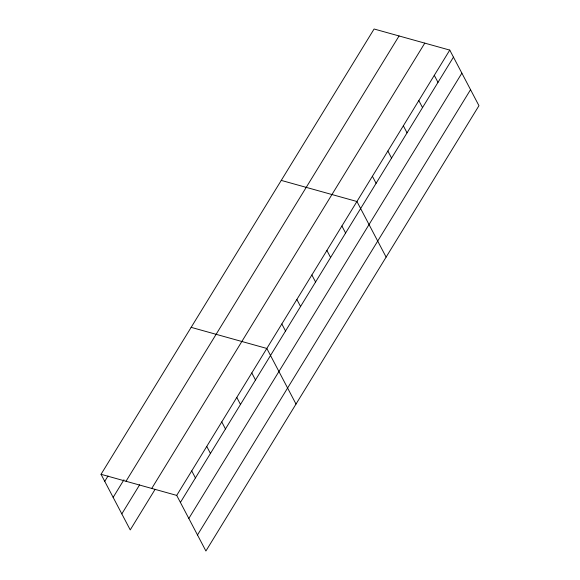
<?xml version="1.0" encoding="UTF-8"?>
<svg xmlns="http://www.w3.org/2000/svg" width="580" height="580" viewBox="0 0 580 580"><rect width="100%" height="100%" fill="white"/><g stroke="black" fill="none" stroke-linecap="round" stroke-linejoin="round"><path stroke-width="0.87" d="M101.043 474.302L374.093 29L449.768 50.097L478.957 105.698L205.907 551L176.712 495.4L101.043 474.302L130.232 529.902L155.106 489.339M104.741 481.342L108.025 475.984M113.151 497.372L123.946 479.769M126.012 481.262L399.062 35.96M121.822 513.88L139.657 484.793M151.743 488.44L424.792 43.13M176.712 495.4L449.768 50.097M180.409 502.439L453.466 57.137M188.826 518.462L461.876 73.16M197.49 534.977L470.547 89.675M281.257 180.402L356.932 201.499L386.12 257.099M191.146 327.352L266.822 348.45L296.01 404.05M434.289 75.328L437.987 82.367M418.818 100.565L422.515 107.604M403.346 125.795L407.044 132.834M387.875 151.032L391.572 158.072M372.403 176.262L376.101 183.302M341.91 225.99L345.607 233.03M326.895 250.48L330.593 257.52M311.873 274.971L315.571 282.01M296.858 299.461L300.556 306.508M281.837 323.959L285.534 330.999M251.807 372.94L255.497 379.98M236.785 397.43L240.482 404.47M221.77 421.921L225.468 428.961M206.748 446.411L210.446 453.459M191.733 470.909L195.431 477.949"/></g></svg>
